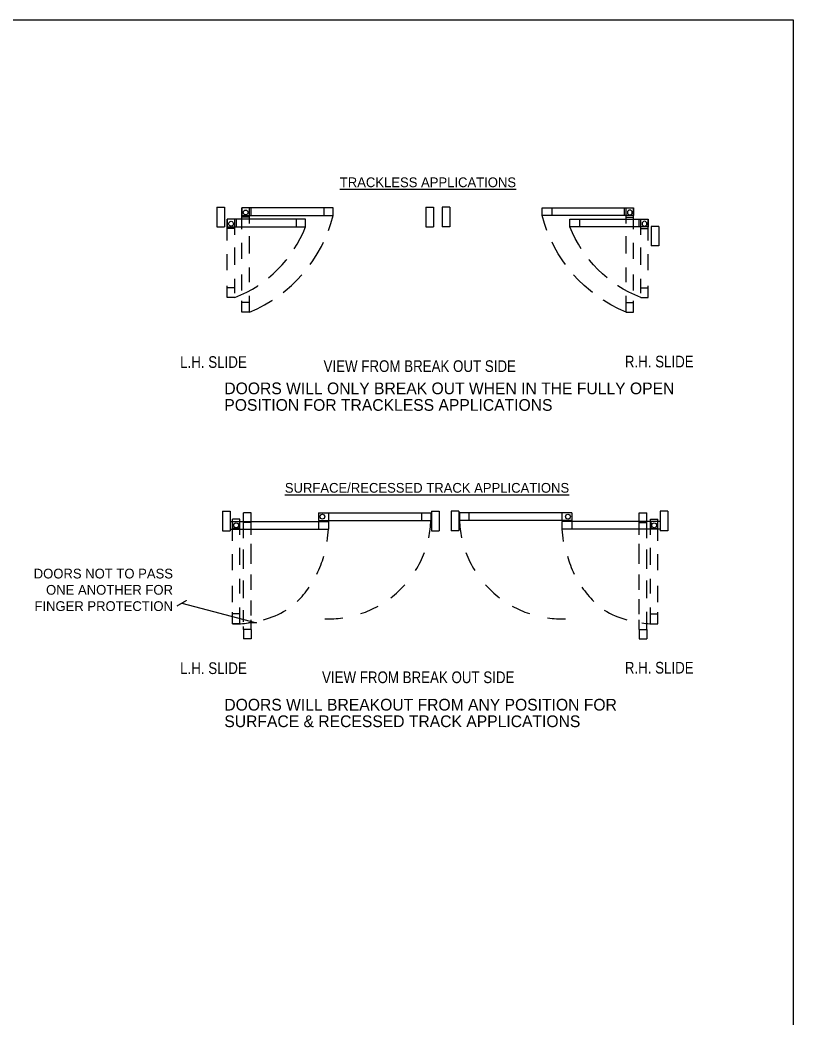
# Model space of a CAD drawing. Header units: inches. Extents: x -17070 to 527, y 504 to 2398.
# Drawn here: x -10365.76 to -10348.64, y 666.29 to 688.42 of the extents above; entities that cross this region are included whole.
import ezdxf

# ---------------------------------------------------------------- set-up
doc = ezdxf.new("R2010")
doc.units = ezdxf.units.IN
doc.linetypes.add('DASHED', pattern=[0.75, 0.5, -0.25])
for name, color, linetype in [('elevation', 7, 'Continuous'), ('NOTES', 6, 'Continuous'), ('rail', 6, 'Continuous')]:
    doc.layers.add(name, color=color, linetype=linetype)
doc.styles.add('ROMANC', font='arialbd.ttf', dxfattribs={"height": 0.35})
doc.dimstyles.get("Standard").update_dxf_attribs({"dimtxt": 0.18, "dimasz": 0.18, "dimexe": 0.18, "dimexo": 0.0625, "dimgap": 0.09, "dimtad": 0, "dimtih": 1, "dimtoh": 1, "dimzin": 0, "dimdsep": 46, "dimtxsty": 'ROMANC', "dimblk": 'ARCHTICK', "dimcen": 0.09, "dimclrd": 25, "dimclre": 25, "dimadec": 0, "dimazin": 0, "dimtfac": 1, "dimtofl": 0, "dimtmove": 0, "dimatfit": 3, "dimldrblk": 'ARCHTICK', "dimfxl": 1, "dimtolj": 1, "dimtzin": 0, "dimarcsym": 0})

# ---------------------------------------------------------------- blocks, each defined once
blk = doc.blocks.new('A$C072D2CFA')
at = {"color": 6, "linetype": 'DASHED'}
for centre, radius, start, end in [((-0.625, 2.537), 2.746, 292.5244, 345.7197), ((-0.732, 2.52), 2.403, 291.4321, 338.5805)]:
    blk.add_arc(centre, radius, start, end, dxfattribs=at)
at = {"layer": 'NOTES'}
for centre in [(0.354, 1.918), (0.073, 1.701)]:
    blk.add_circle(centre, 0.0465, dxfattribs=at)
at = {"layer": 'rail'}
for p, q in [((2.036, 2.006), (0.281, 2.006)), ((0.427, 2.006), (0.281, 2.006)), ((0.281, 1.594), (0.281, 2.006)), ((0.281, 2.006), (0.281, 1.86)), ((0.427, 1.708), (0.427, 2.006)), ((0.458, 1.86), (0.458, 2.006)), ((1.854, 2.006), (1.854, 1.86)), ((2.036, 1.86), (2.036, 2.006)), ((1.505, 1.788), (0, 1.788)), ((0, 1.788), (0, 1.642)), ((0, 1.377), (0, 1.788)), ((0.146, 1.788), (0, 1.788)), ((0.146, 1.491), (0.146, 1.788)), ((0.177, 1.642), (0.177, 1.788)), ((0.281, 1.86), (2.036, 1.86)), ((0.427, 1.829), (0.281, 1.829)), ((1.324, 1.788), (1.324, 1.642)), ((1.505, 1.642), (1.505, 1.788)), ((0, 1.642), (1.505, 1.642)), ((0.146, 1.611), (0, 1.611)), ((0.427, 1.129), (0.427, 1.46)), ((0.146, 0.912), (0.146, 1.243)), ((0.281, 1.026), (0.281, 1.336)), ((0, 0.809), (0, 1.119)), ((0.427, 0.581), (0.427, 0.86)), ((0.146, 0.364), (0.146, 0.643)), ((0.281, 0.416), (0.281, 0.726)), ((0, 0.283), (0, 0.509)), ((0, 0.283), (0, 0.502)), ((0.146, 0.47), (0, 0.47)), ((0.146, 0.283), (0, 0.283)), ((0.281, 0), (0.281, 0.22)), ((0.427, 0), (0.427, 0.313)), ((0.427, 0.188), (0.281, 0.188)), ((0.427, 0), (0.281, 0))]:
    blk.add_line(p, q, dxfattribs=at)
blk = doc.blocks.new('_ARCHTICK')
at = {"color": 0, "linetype": 'ByBlock', "const_width": 0.15}
blk.add_lwpolyline([(-0.5, -0.5), (0.5, 0.5)], dxfattribs=at)

msp = doc.modelspace()

# ---------------------------------------------------------------- linework, layer by layer
at = {"layer": 'elevation', "ltscale": 0.0005}
for p, q in [((-10411.63681, 688.41882), (-10348.63681, 688.41882)), ((-10348.63681, 688.41882), (-10348.63681, 644.16882))]:
    msp.add_line(p, q, dxfattribs=at)
at = {"layer": 'NOTES'}
for p, q in [((-10361.40188, 684.26615), (-10361.23347, 684.26615)), ((-10361.40188, 684.26615), (-10361.40188, 683.83358)), ((-10361.23347, 684.26615), (-10361.23347, 683.83358)), ((-10356.77298, 684.26615), (-10356.77298, 683.83358)), ((-10356.77298, 684.26615), (-10356.60457, 684.26615)), ((-10356.60457, 684.26615), (-10356.60457, 683.83358)), ((-10356.4106, 684.26615), (-10356.4106, 683.83358)), ((-10356.24218, 684.26615), (-10356.4106, 684.26615)), ((-10356.24218, 684.26615), (-10356.24218, 683.83358)), ((-10361.40188, 683.83358), (-10361.23347, 683.83358)), ((-10356.77298, 683.83358), (-10356.60457, 683.83358)), ((-10356.24218, 683.83358), (-10356.4106, 683.83358)), ((-10351.7817, 683.84128), (-10351.7817, 683.40872)), ((-10351.61329, 683.84128), (-10351.7817, 683.84128)), ((-10351.61329, 683.84128), (-10351.61329, 683.40872)), ((-10351.61329, 683.40872), (-10351.7817, 683.40872)), ((-10361.27536, 677.52898), (-10361.10695, 677.52898)), ((-10361.27536, 677.52898), (-10361.27536, 677.09642)), ((-10361.10695, 677.52898), (-10361.10695, 677.09642)), ((-10360.64056, 677.49322), (-10360.80897, 677.49322)), ((-10360.80897, 676.93422), (-10360.80897, 677.49322)), ((-10360.64056, 677.00576), (-10360.64056, 677.49322)), ((-10359.1483, 677.49322), (-10356.66134, 677.49322)), ((-10359.1483, 677.49322), (-10359.1483, 677.32481)), ((-10358.93201, 677.49322), (-10358.93201, 677.32481)), ((-10356.86551, 677.49322), (-10356.86551, 677.32481)), ((-10356.66134, 677.49322), (-10356.66134, 677.32481)), ((-10356.64649, 677.52898), (-10356.47808, 677.52898)), ((-10356.64649, 677.52898), (-10356.64649, 677.09642)), ((-10356.47808, 677.52898), (-10356.47808, 677.09642)), ((-10356.04179, 677.52898), (-10356.2102, 677.52898)), ((-10356.2102, 677.52898), (-10356.2102, 677.09642)), ((-10356.04179, 677.52898), (-10356.04179, 677.09642)), ((-10353.53998, 677.49322), (-10356.02694, 677.49322)), ((-10356.02694, 677.49322), (-10356.02694, 677.32481)), ((-10355.82277, 677.49322), (-10355.82277, 677.32481)), ((-10353.75626, 677.49322), (-10353.75626, 677.32481)), ((-10353.53998, 677.49322), (-10353.53998, 677.32481)), ((-10352.04772, 677.49322), (-10351.87931, 677.49322)), ((-10352.04772, 677.00576), (-10352.04772, 677.49322)), ((-10351.87931, 676.93422), (-10351.87931, 677.49322)), ((-10351.41291, 677.52898), (-10351.58133, 677.52898)), ((-10351.58133, 677.52898), (-10351.58133, 677.09642)), ((-10351.41291, 677.52898), (-10351.41291, 677.09642)), ((-10361.10695, 677.30059), (-10358.93201, 677.30059)), ((-10360.89011, 677.34901), (-10361.05853, 677.34901)), ((-10361.05853, 676.87461), (-10361.05853, 677.34901)), ((-10360.90278, 677.30059), (-10360.90278, 677.13218)), ((-10360.89011, 677.00576), (-10360.89011, 677.34901)), ((-10360.64056, 677.27694), (-10360.80897, 677.27694)), ((-10359.1483, 677.32481), (-10356.66134, 677.32481)), ((-10359.1483, 677.30059), (-10359.1483, 677.13218)), ((-10358.93201, 677.30059), (-10358.93201, 677.13218)), ((-10353.53998, 677.32481), (-10356.02694, 677.32481)), ((-10351.58133, 677.30059), (-10353.75626, 677.30059)), ((-10353.75626, 677.30059), (-10353.75626, 677.13218)), ((-10353.53998, 677.30059), (-10353.53998, 677.13218)), ((-10352.04772, 677.27694), (-10351.87931, 677.27694)), ((-10351.79816, 677.34901), (-10351.62975, 677.34901)), ((-10351.79816, 677.00576), (-10351.79816, 677.34901)), ((-10351.7855, 677.30059), (-10351.7855, 677.13218)), ((-10351.62975, 676.87461), (-10351.62975, 677.34901)), ((-10361.27536, 677.09642), (-10361.10695, 677.09642)), ((-10361.10695, 677.13218), (-10358.93201, 677.13218)), ((-10360.89011, 677.14484), (-10361.05853, 677.14484)), ((-10356.64649, 677.09642), (-10356.47808, 677.09642)), ((-10356.04179, 677.09642), (-10356.2102, 677.09642)), ((-10351.58133, 677.13218), (-10353.75626, 677.13218)), ((-10351.79816, 677.14484), (-10351.62975, 677.14484)), ((-10351.41291, 677.09642), (-10351.58133, 677.09642)), ((-10360.89011, 676.33811), (-10360.89011, 676.71962)), ((-10360.80897, 676.25466), (-10360.80897, 676.68386)), ((-10360.64056, 676.36196), (-10360.64056, 676.80308)), ((-10352.04772, 676.36196), (-10352.04772, 676.80308)), ((-10351.87931, 676.25466), (-10351.87931, 676.68386)), ((-10351.79816, 676.33811), (-10351.79816, 676.71962)), ((-10361.05853, 676.21889), (-10361.05853, 676.57656)), ((-10351.62975, 676.21889), (-10351.62975, 676.57656)), ((-10360.89011, 675.70624), (-10360.89011, 676.02814)), ((-10360.80897, 675.59894), (-10360.80897, 675.99237)), ((-10360.64056, 675.78969), (-10360.64056, 676.12351)), ((-10352.04772, 675.78969), (-10352.04772, 676.12351)), ((-10351.87931, 675.59894), (-10351.87931, 675.99237)), ((-10351.79816, 675.70624), (-10351.79816, 676.02814)), ((-10361.05853, 675.51548), (-10361.05853, 675.87315)), ((-10351.62975, 675.51548), (-10351.62975, 675.87315)), ((-10360.64056, 675.21743), (-10360.64056, 675.55125)), ((-10352.04772, 675.24612), (-10352.04772, 675.57995)), ((-10361.05853, 675.03566), (-10361.05853, 675.28896)), ((-10360.89011, 675.03566), (-10360.89011, 675.39626)), ((-10360.80897, 675.07898), (-10360.80897, 675.33665)), ((-10351.87931, 674.90745), (-10351.87931, 675.30088)), ((-10351.79816, 675.03566), (-10351.79816, 675.39626)), ((-10351.62975, 675.03566), (-10351.62975, 675.28896)), ((-10360.89011, 675.25194), (-10361.05853, 675.25194)), ((-10360.89011, 675.03566), (-10361.05853, 675.03566)), ((-10360.64056, 674.90467), (-10360.64056, 675.11898)), ((-10352.04772, 674.90467), (-10352.04772, 675.11898)), ((-10351.79816, 675.25194), (-10351.62975, 675.25194)), ((-10351.79816, 675.03566), (-10351.62975, 675.03566)), ((-10360.80897, 674.90467), (-10360.80897, 674.97591)), ((-10360.80897, 674.90467), (-10360.80897, 674.7005)), ((-10360.64056, 674.90467), (-10360.80897, 674.90467)), ((-10360.64056, 674.90467), (-10360.64056, 674.7005)), ((-10352.04772, 674.90467), (-10351.87931, 674.90467)), ((-10352.04772, 674.90467), (-10352.04772, 674.7005)), ((-10351.87931, 674.90467), (-10351.87931, 674.97591)), ((-10351.87931, 674.90467), (-10351.87931, 674.7005)), ((-10360.64056, 674.7005), (-10360.80897, 674.7005)), ((-10352.04772, 674.7005), (-10351.87931, 674.7005))]:
    msp.add_line(p, q, dxfattribs=at)
for centre in [(-10360.97432, 677.21638), (-10359.06409, 677.40902), (-10353.62419, 677.40902), (-10351.71396, 677.21638)]:
    msp.add_circle(centre, 0.05364, dxfattribs=at)
for centre, radius, start, end in [((-10358.92567, 677.40902), 2.2659, 348.084013, 357.870267), ((-10353.76261, 677.40902), 2.2659, 182.129733, 191.915987), ((-10361.11274, 677.21638), 2.18235, 350.604136, 357.788696), ((-10351.57554, 677.21638), 2.18235, 182.211304, 189.395864), ((-10358.92567, 677.40902), 2.2659, 328.096046, 339.393829), ((-10353.76261, 677.40902), 2.2659, 200.606171, 211.903954), ((-10361.21915, 677.13454), 2.2659, 333.800253, 344.650109), ((-10351.45037, 677.13454), 2.2659, 195.349891, 206.199747), ((-10361.21915, 677.13454), 2.2659, 314.84207, 325.318202), ((-10358.92567, 677.40902), 2.2659, 307.383024, 318.23288), ((-10353.76261, 677.40902), 2.2659, 221.76712, 232.616976), ((-10351.45037, 677.13454), 2.2659, 214.681798, 225.15793), ((-10360.97432, 677.21638), 2.18235, 286.100329, 300.561382), ((-10358.92567, 677.40902), 2.2659, 288.424841, 298.900973), ((-10353.76261, 677.40902), 2.2659, 241.099027, 251.575159), ((-10351.71396, 677.21638), 2.18235, 239.438618, 253.899671), ((-10360.97432, 677.21638), 2.18235, 267.788696, 277.185824), ((-10358.92567, 677.40902), 2.2659, 267.870267, 277.944797), ((-10353.76261, 677.40902), 2.2659, 262.055203, 272.129733), ((-10351.71396, 677.21638), 2.18235, 262.814176, 272.211304)]:
    msp.add_arc(centre, radius, start, end, dxfattribs=at)

# ---------------------------------------------------------------- block references
at = {"yscale": 1.153506031137596, "zscale": 1.153506031137658}
for p, xscale in [((-10361.17128, 681.93913), 1.153506031136203), ((-10351.84389, 681.93913), -1.153506031136203)]:
    msp.add_blockref('A$C072D2CFA', p, dxfattribs=dict(at, xscale=xscale))

# ---------------------------------------------------------------- texts
at = {"layer": 'NOTES', "width": 0.85}
for s, height, p in [('L.H. SLIDE', 0.259539, (-10362.21511, 680.70576)), ('VIEW FROM BREAK OUT SIDE', 0.2595389, (-10359.03741, 680.61546)), ('R.H. SLIDE', 0.259539, (-10352.36299, 680.71613)), ('L.H. SLIDE', 0.259539, (-10362.21511, 673.91952)), ('R.H. SLIDE', 0.259539, (-10352.36299, 673.9299)), ('VIEW FROM BREAK OUT SIDE', 0.2595389, (-10359.07187, 673.71804))]:
    msp.add_text(s, height=height, dxfattribs=at).set_placement(p)
at = {"layer": 'NOTES', "char_height": 0.2162824}
for s, insert, attachment_point in [('{\\LTRACKLESS APPLICATIONS}', (-10358.6785, 684.8186), 4), ('{\\LSURFACE/RECESSED TRACK APPLICATIONS}', (-10359.89608, 678.04548), 4), ('DOORS NOT TO PASS \\PONE ANOTHER FOR \\PFINGER PROTECTION', (-10362.37426, 675.78419), 6)]:
    msp.add_mtext(s, dxfattribs=dict(at, insert=insert, attachment_point=attachment_point))
at = {"layer": 'NOTES', "char_height": 0.2595389, "attachment_point": 1, "line_spacing_factor": 0.85}
for s, insert, width in [('DOORS WILL ONLY BREAK OUT WHEN IN THE FULLY OPEN POSITION FOR TRACKLESS APPLICATIONS', (-10361.23664, 680.38185), 11.5279951), ('DOORS WILL BREAKOUT FROM ANY POSITION FOR\\PSURFACE & RECESSED TRACK APPLICATIONS', (-10361.23664, 673.36964), 10.405057)]:
    msp.add_mtext(s, dxfattribs=dict(at, insert=insert, width=width))

# ---------------------------------------------------------------- leaders
at = {"layer": 'NOTES', "annotation_type": 0, "has_hookline": 1, "hookline_direction": 1, "text_width": 3.60471}
msp.add_leader([(-10362.17913, 675.49003), (-10360.52133, 675.05117), (-10360.70133, 675.05117)], dimstyle='Standard', override={"dimgap": 0.09, "dimtad": 0, "dimlfac": 2}, dxfattribs=at)

doc.saveas('drawing.dxf')
